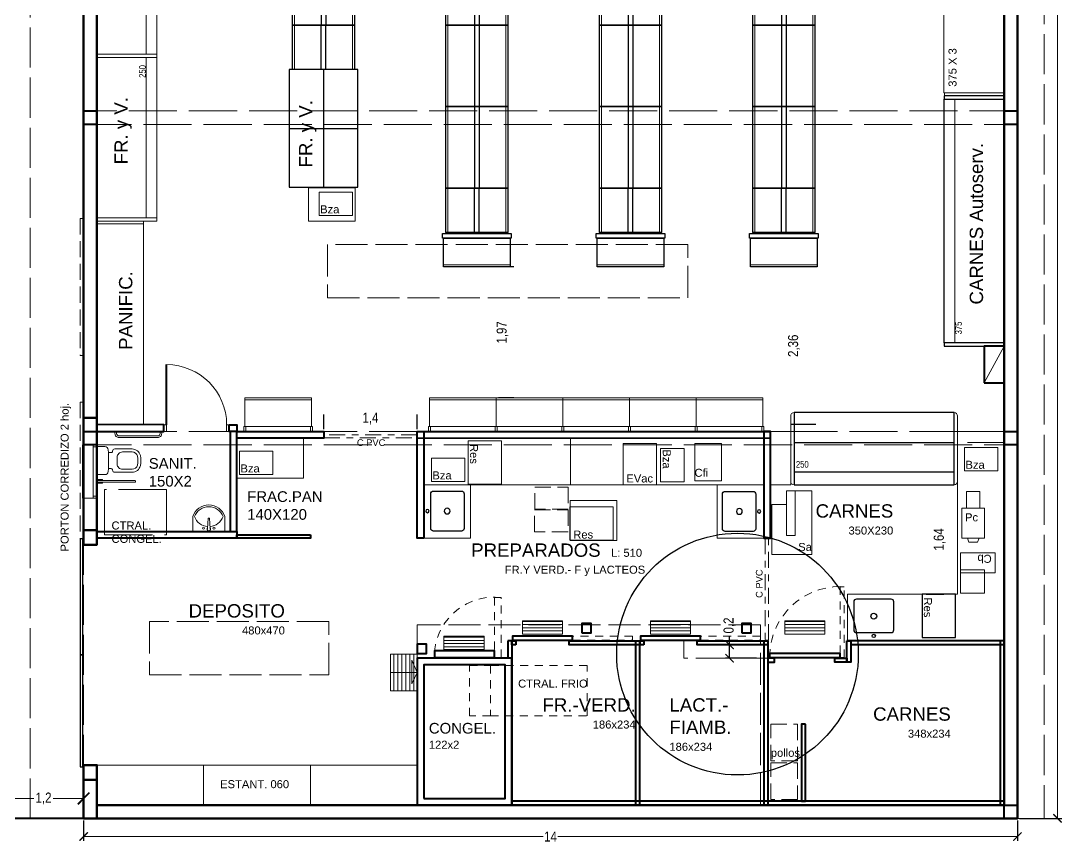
# Model space of a CAD drawing. Header units: millimetres. Extents: x 424 to 530, y 463 to 518.
# Drawn here: x 466.59 to 482.23, y 463.45 to 475.77 of the extents above; entities that cross this region are included whole.
import ezdxf

# ---------------------------------------------------------------- set-up
doc = ezdxf.new("R2010")
doc.units = ezdxf.units.MM
doc.header["$PDMODE"] = 3
doc.linetypes.add('ACAD_ISO02W100', pattern=[15, 12, -3])
doc.linetypes.add('ACAD_ISO04W100', pattern=[30, 24, -3, 0, -3])
for name, color, linetype, lineweight in [('artefactos sanitarios', 7, 'Continuous', 13), ('CAMARAS', 7, 'Continuous', 40), ('CARPINTERIA', 7, 'Continuous', 9), ('COLUMNAS', 7, 'Continuous', 40), ('COTAS', 7, 'Continuous', 13), ('EQUIPAMIENTO', 7, 'Continuous', 15), ('EQUIPAVENTAS', 7, 'Continuous', 18), ('ESCALERA', 7, 'Continuous', 20), ('GONDSinFRIO', 7, 'Continuous', 15), ('MAQ ConFRIO', 7, 'Continuous', 20), ('MESADAS', 7, 'Continuous', 13), ('MUROS020', 7, 'Continuous', 50), ('MUROSYESO', 7, 'Continuous', 40), ('PROYECCIONES', 7, 'ACAD_ISO02W100', 9)]:
    doc.layers.add(name, color=color, linetype=linetype, lineweight=lineweight)
doc.layers.add('Texto GRAL', color=7, linetype='Continuous')
doc.styles.add('LaProve_Plantas Arquitectura$0$Standard', font='arial.ttf')
doc.styles.add('PLANTAPROVE', font='technic_.ttf')
doc.styles.get("Standard").update_dxf_attribs({"font": 'technic_.ttf', "height": 0.15})
doc.dimstyles.new('ISO-25', dxfattribs={"dimscale": 0.05, "dimtxt": 0.15, "dimasz": 2.5, "dimexe": 1.25, "dimexo": 0.625, "dimtad": 0, "dimtxsty": 'Standard', "dimblk": 'ARCHTICK', "dimcen": 2.5, "dimclrd": 256, "dimclrt": 256, "dimadec": 0, "dimazin": 0, "dimtfac": 1, "dimtmove": 0, "dimatfit": 3, "dimfxl": 1, "dimlwd": -1, "dimarcsym": 0})

# ---------------------------------------------------------------- blocks, each defined once
blk = doc.blocks.new('*D11')
at = {"layer": 'COTAS', "color": 0, "lineweight": -2, "transparency": 16777216}
for p, q in [((473.983, 472.085), (473.749, 472.085)), ((473.983, 470.12), (473.749, 470.12))]:
    blk.add_line(p, q, dxfattribs=at)
at = {"layer": 'Defpoints', "color": 0, "transparency": 16777216}
for p in [(474.014, 472.085), (473.812, 470.12), (474.014, 470.12)]:
    blk.add_point(p, dxfattribs=at)
at = {"layer": 'COTAS', "transparency": 16777216, "insert": (473.812, 471.102), "char_height": 0.15, "attachment_point": 5, "rotation": 90}
blk.add_mtext('1,97', dxfattribs=at)
blk = doc.blocks.new('_ArchTick')
at = {"color": 0, "linetype": 'ByBlock', "const_width": 0.15}
blk.add_lwpolyline([(-0.5, -0.5), (0.5, 0.5)], dxfattribs=at)
blk = doc.blocks.new('*D12')
at = {"layer": 'COTAS', "color": 0, "lineweight": -2, "transparency": 16777216}
for p, q in [((478.509, 472.085), (478.143, 472.085)), ((478.509, 469.72), (478.143, 469.72))]:
    blk.add_line(p, q, dxfattribs=at)
at = {"layer": 'Defpoints', "color": 0, "transparency": 16777216}
for p in [(478.528, 472.085), (478.181, 469.72), (478.528, 469.72)]:
    blk.add_point(p, dxfattribs=at)
at = {"layer": 'COTAS', "transparency": 16777216, "insert": (478.181, 470.902), "char_height": 0.15, "attachment_point": 5, "rotation": 90}
blk.add_mtext('2,36', dxfattribs=at)
blk = doc.blocks.new('*D13')
at = {"layer": 'COTAS', "color": 0, "lineweight": -2, "transparency": 16777216}
for p, q in [((467.531, 463.789), (467.531, 463.486)), ((481.531, 463.789), (481.531, 463.486))]:
    blk.add_line(p, q, dxfattribs=at)
at = {"layer": 'COTAS', "transparency": 16777216}
for p, q in [((467.531, 463.548), (474.422, 463.548)), ((481.531, 463.548), (474.64, 463.548))]:
    blk.add_line(p, q, dxfattribs=at)
at = {"layer": 'Defpoints', "color": 0, "transparency": 16777216}
for p in [(467.531, 463.82), (481.531, 463.82), (481.531, 463.548)]:
    blk.add_point(p, dxfattribs=at)
at = {"layer": 'COTAS', "transparency": 16777216, "xscale": 0.125, "yscale": 0.125, "zscale": 0.125, "rotation": 180}
blk.add_blockref('_ArchTick', (467.531, 463.548), dxfattribs=at)
at = {"layer": 'COTAS', "transparency": 16777216, "xscale": 0.125, "yscale": 0.125, "zscale": 0.125}
blk.add_blockref('_ArchTick', (481.531, 463.548), dxfattribs=at)
at = {"layer": 'COTAS', "transparency": 16777216, "insert": (474.531, 463.548), "char_height": 0.15, "attachment_point": 5}
blk.add_mtext('14', dxfattribs=at)
blk = doc.blocks.new('*D14')
at = {"layer": 'COTAS', "color": 0, "lineweight": -2, "transparency": 16777216}
for p, q in [((481.562, 488.82), (482.194, 488.82)), ((481.562, 463.82), (482.194, 463.82))]:
    blk.add_line(p, q, dxfattribs=at)
at = {"layer": 'COTAS', "transparency": 16777216}
for p, q in [((482.132, 488.82), (482.132, 476.457)), ((482.132, 463.82), (482.132, 476.182))]:
    blk.add_line(p, q, dxfattribs=at)
at = {"layer": 'Defpoints', "color": 0, "transparency": 16777216}
for p in [(481.531, 488.82), (482.132, 488.82), (481.531, 463.82)]:
    blk.add_point(p, dxfattribs=at)
at = {"layer": 'COTAS', "transparency": 16777216, "xscale": 0.125, "yscale": 0.125, "zscale": 0.125}
for p, rotation in [((482.132, 488.82), 90), ((482.132, 463.82), 270)]:
    blk.add_blockref('_ArchTick', p, dxfattribs=dict(at, rotation=rotation))
at = {"layer": 'COTAS', "transparency": 16777216, "insert": (482.132, 476.32), "char_height": 0.15, "attachment_point": 5, "rotation": 90}
blk.add_mtext('25', dxfattribs=at)
blk = doc.blocks.new('HELAD250')
at = {"lineweight": 5}
blk.add_line((0.737, -1.2), (0.737, 1.2), dxfattribs=at)
for points in [[(0.9, 1.2), (0.9, 1.25), (0, 1.25), (0, 1.2)], [(0, 1.2), (0.9, 1.2), (0.9, -1.2), (0, -1.2)], [(0.9, -1.25), (0.9, -1.2), (0, -1.2), (0, -1.25)]]:
    blk.add_lwpolyline(points, close=True)
at = {"style": 'PLANTAPROVE'}
blk.add_text('250', height=0.1, rotation=90, dxfattribs=at).set_placement((0.732, 0.897))
blk = doc.blocks.new('PMET090')
at = {"lineweight": 40}
blk.add_line((-0.04, -0.1), (-0.04, -1), dxfattribs=at)
for points in [[(-0.94, -0.1), (-0.98, -0.1), (-0.98, 0), (-0.94, 0)], [(-0.04, -0.1), (0, -0.1), (0, 0), (-0.04, 0)]]:
    blk.add_lwpolyline(points, close=True)
at = {"color": 252, "lineweight": 5, "ltscale": 0.01}
blk.add_arc((-0.04, -0.1), 0.9, 180, 270, dxfattribs=at)
blk = doc.blocks.new('Bacha48')
at = {"layer": 'artefactos sanitarios'}
blk.add_lwpolyline([(0.24, -0.222), (0.24, 0), (-0.24, 0), (-0.24, -0.222, 0.727182)], format="xyb", close=True, dxfattribs=at)
blk.add_lwpolyline([(-0.017, -0.073, 0.295376), (-0.214, -0.222, 0.694728), (0.214, -0.222, 0.293752), (0.018, -0.073)], format="xyb", dxfattribs=at)
blk.add_lwpolyline([(-0.019, -0.038), (-0.009, -0.199), (0.008, -0.199), (0.021, -0.038)], dxfattribs=at)
for centre in [(-0.078, -0.049), (0.078, -0.049)]:
    blk.add_circle(centre, 0.0157, dxfattribs=at)
blk.add_arc((0, -0.038), 0.0269, 315.5654, 229.9445, dxfattribs=at)
blk = doc.blocks.new('INOD- LARGO-Planta')
for points in [[(0, 0.21), (0, -0.21), (0.12, -0.21, 0.393021), (0.17, -0.164, 0.017461), (0.175, 0, 0.017461), (0.17, 0.164, 0.393021), (0.12, 0.21)], [(0.383, 0.13), (0.528, 0.13, -0.35685), (0.606, 0.066, -0.100202), (0.606, -0.066, -0.35685), (0.528, -0.13), (0.383, -0.13, -0.414214), (0.303, -0.05), (0.303, 0.05, -0.414214)]]:
    blk.add_lwpolyline(points, format="xyb", close=True)
blk.add_lwpolyline([(0.172, -0.12), (0.216, -0.12, -0.414214), (0.236, -0.14), (0.236, -0.143, 0.414214), (0.268, -0.175), (0.528, -0.175, 0.35685), (0.651, -0.075, 0.100202), (0.651, 0.075, 0.35685), (0.528, 0.175), (0.268, 0.175, 0.414214), (0.236, 0.143), (0.236, 0.14, -0.414214), (0.216, 0.12), (0.172, 0.12)], format="xyb")
blk = doc.blocks.new('INODORO-DISCAP')
at = {"lineweight": 5}
for p in [(0, -0.229), (0.321, 0)]:
    blk.add_line(p, (0, 0), dxfattribs=at)
blk.add_lwpolyline([(0.971, 0), (0.971, -0.033, -0.414214), (0.911, -0.093), (0.331, -0.093, -0.414214), (0.271, -0.033), (0.271, 0), (0.296, 0), (0.296, -0.033, 0.414214), (0.331, -0.068), (0.911, -0.068, 0.414214), (0.946, -0.033), (0.946, 0)], format="xyb", close=True)
at = {"ltscale": 0.5}
blk.add_lwpolyline([(0.086, -0.764), (0.086, -0.778), (0, -0.778), (0, -0.722), (0.086, -0.722), (0.086, -0.736)], dxfattribs=at)
blk.add_lwpolyline([(0, -0.736), (0.567, -0.736, -0.414214), (0.579, -0.748), (0.579, -0.752, -0.414214), (0.567, -0.764), (0, -0.764)], format="xyb", close=True, dxfattribs=at)
blk.add_blockref('INOD- LARGO-Planta', (0, -0.439))
blk = doc.blocks.new('SierraCarne')
for points in [[(0, 0.75), (0.22, 0.75), (0.22, 0.95), (0.6, 0.95), (0.6, 0), (0, 0)], [(0.22, 0.95), (0.35, 0.95), (0.35, 0.282), (0.22, 0.282)]]:
    blk.add_lwpolyline(points, close=True)
at = {"insert": (0.6, 0.171), "char_height": 0.12, "attachment_point": 3, "style": 'LaProve_Plantas Arquitectura$0$Standard'}
blk.add_mtext_dynamic_manual_height_columns('Sa', width=0.42273, gutter_width=12.5, heights=[0], dxfattribs=at)
blk = doc.blocks.new('PicaCarne')
for points in [[(-0.101, 0.757), (0.099, 0.757), (0.099, 0.508), (-0.101, 0.508)], [(-0.171, 0.507), (0.17, 0.507), (0.17, 0.058), (-0.171, 0.058)], [(-0.088, 0.058), (-0.065, 0), (0.065, 0), (0.087, 0.058)]]:
    blk.add_lwpolyline(points, close=True)
at = {"insert": (0.072, 0.43), "char_height": 0.12, "attachment_point": 3, "style": 'LaProve_Plantas Arquitectura$0$Standard'}
blk.add_mtext_dynamic_manual_height_columns('Pc', width=0.42273, gutter_width=12.5, heights=[0], dxfattribs=at)
blk = doc.blocks.new('CortaBife')
for points in [[(-0.361, 0.255), (0, 0.255), (0, 0.605), (-0.361, 0.605)], [(-0.52, 0), (0, 0), (0, 0.3), (-0.52, 0.3)]]:
    blk.add_lwpolyline(points, close=True)
at = {"insert": (-0.255, 0.15), "char_height": 0.12, "attachment_point": 3, "style": 'LaProve_Plantas Arquitectura$0$Standard'}
blk.add_mtext_dynamic_manual_height_columns('Cb', width=0.42273, gutter_width=12.5, heights=[0], dxfattribs=at)
blk = doc.blocks.new('Resinite')
blk.add_lwpolyline([(0, -0.25), (0.65, -0.25), (0.65, 0.25), (0, 0.25)], close=True)
at = {"insert": (0.348, -0.104), "char_height": 0.12, "attachment_point": 3, "style": 'LaProve_Plantas Arquitectura$0$Standard'}
blk.add_mtext_dynamic_manual_height_columns('Res', width=0.42273, gutter_width=12.5, heights=[0], dxfattribs=at)
blk = doc.blocks.new('Balanza')
blk.add_lwpolyline([(-0.5, 0.175), (0, 0.175), (0, -0.175), (-0.5, -0.175)], close=True)
at = {"insert": (-0.198, -0.023), "char_height": 0.12, "attachment_point": 3, "style": 'LaProve_Plantas Arquitectura$0$Standard'}
blk.add_mtext_dynamic_manual_height_columns('Bza', width=0.42273, gutter_width=12.5, heights=[0], dxfattribs=at)
blk = doc.blocks.new('rejasPiso060')
at = {"lineweight": 5}
h = blk.add_hatch(dxfattribs=at)
h.set_pattern_fill('LINE', color=251, scale=0.015, style=0)
h.paths.add_polyline_path([(0.6, 0), (0, 0), (0, 0.2), (0.6, 0.2)])
at = {"lineweight": 13}
blk.add_lwpolyline([(0.6, 0), (0, 0), (0, 0.2), (0.6, 0.2)], close=True, dxfattribs=at)
blk = doc.blocks.new('BACHA60-50')
blk.add_lwpolyline([(0.551, -0.26), (0.551, 0.26, 0.414214), (0.511, 0.3), (0.091, 0.3, 0.414214), (0.051, 0.26), (0.051, -0.26, 0.414214), (0.091, -0.3), (0.511, -0.3, 0.414214)], format="xyb", close=True)
for centre, radius in [((0, 0), 0.025), ((0.296, 0), 0.0436)]:
    blk.add_circle(centre, radius)
blk = doc.blocks.new('*D41')
at = {"layer": 'COTAS', "color": 0, "lineweight": -2, "transparency": 16777216}
for p, q in [((471.131, 469.651), (471.131, 469.874)), ((472.531, 469.651), (472.531, 469.874))]:
    blk.add_line(p, q, dxfattribs=at)
at = {"layer": 'Defpoints', "color": 0, "transparency": 16777216}
for p in [(472.531, 469.811), (471.131, 469.62), (472.531, 469.62)]:
    blk.add_point(p, dxfattribs=at)
at = {"layer": 'COTAS', "transparency": 16777216, "insert": (471.831, 469.811), "char_height": 0.15, "attachment_point": 5}
blk.add_mtext('1,4', dxfattribs=at)
blk = doc.blocks.new('contrapared1M')
at = {"linetype": 'ByBlock'}
blk.add_line((0.015, 0.47), (1.015, 0.47), dxfattribs=at)
for points in [[(0.015, 0.5), (1.015, 0.5), (1.015, 0.07), (0.015, 0.07)], [(0, 0), (0.03, 0), (0.03, 0.07), (0, 0.07)], [(1, 0), (1.03, 0), (1.03, 0.07), (1, 0.07)]]:
    blk.add_lwpolyline(points, close=True, dxfattribs=at)
blk = doc.blocks.new('CortaFiamb')
blk.add_lwpolyline([(-0.4, 0), (0, 0), (0, 0.56), (-0.4, 0.56)], close=True)
at = {"insert": (-0.199, 0.179), "char_height": 0.12, "attachment_point": 3, "style": 'LaProve_Plantas Arquitectura$0$Standard'}
blk.add_mtext_dynamic_manual_height_columns('Cfi', width=0.42273, gutter_width=12.5, heights=[0], dxfattribs=at)
blk = doc.blocks.new('EnvVacio')
blk.add_lwpolyline([(-0.25, -0.62), (0.25, -0.62), (0.25, 0), (-0.25, 0)], close=True)
at = {"insert": (0.197, -0.466), "char_height": 0.12, "attachment_point": 3, "style": 'LaProve_Plantas Arquitectura$0$Standard'}
blk.add_mtext_dynamic_manual_height_columns('EVac', width=0.42273, gutter_width=12.5, heights=[0], dxfattribs=at)
blk = doc.blocks.new('*D73')
at = {"layer": 'COTAS', "color": 0, "lineweight": -2, "transparency": 16777216}
for p, q in [((480.133, 468.82), (480.427, 468.82)), ((480.162, 467.18), (480.427, 467.18))]:
    blk.add_line(p, q, dxfattribs=at)
at = {"layer": 'Defpoints', "color": 0, "transparency": 16777216}
for p in [(480.102, 468.82), (480.131, 467.18), (480.365, 467.18)]:
    blk.add_point(p, dxfattribs=at)
at = {"layer": 'COTAS', "transparency": 16777216, "insert": (480.365, 468), "char_height": 0.15, "attachment_point": 5, "rotation": 90}
blk.add_mtext('1,64', dxfattribs=at)
blk = doc.blocks.new('Puntera1M')
at = {"lineweight": 9}
blk.add_line((0.5, 0.485), (-0.5, 0.485), dxfattribs=at)
for points in [[(-0.5, 0.515), (-0.5, 0.085), (0.5, 0.085), (0.5, 0.515)], [(-0.515, 0.085), (-0.515, 0.015), (0.515, 0.015), (0.515, 0.085)]]:
    blk.add_lwpolyline(points, close=True)
blk.add_lwpolyline([(0.465, 0.015), (0.465, 0), (-0.465, 0), (-0.465, 0.015)], close=True, dxfattribs=at)
blk = doc.blocks.new('Gond-122M')
at = {"lineweight": 9}
for p, q in [((-0.435, 1.22), (-0.435, 0)), ((0.435, 0), (0.435, 1.22))]:
    blk.add_line(p, q, dxfattribs=at)
for p, q in [((-0.035, 1.22), (-0.035, 0)), ((0.035, 1.22), (0.035, 0))]:
    blk.add_line(p, q)
blk.add_lwpolyline([(-0.465, 1.22), (0.465, 1.22), (0.465, 0), (-0.465, 0)], close=True)
blk = doc.blocks.new('Gond-mitad')
at = {"linetype": 'ByBlock', "lineweight": 9}
for p, q in [((-0.435, 0), (-0.435, 0.665)), ((0.435, 0), (0.435, 0.665))]:
    blk.add_line(p, q, dxfattribs=at)
at = {"linetype": 'ByBlock'}
for p, q in [((-0.035, 0), (-0.035, 0.665)), ((0.035, 0), (0.035, 0.665))]:
    blk.add_line(p, q, dxfattribs=at)
blk.add_lwpolyline([(-0.465, 0.665), (0.465, 0.665), (0.465, 0), (-0.465, 0)], close=True)
blk = doc.blocks.new('GOND 6ymedioMod')
at = {"color": 4}
for name, p in [('Puntera1M', (0, 8.5)), ('Gond-122M', (0, 7.28)), ('Gond-122M', (0, 6.06)), ('Gond-122M', (0, 4.84)), ('Gond-122M', (0, 3.62)), ('Gond-122M', (0, 2.4)), ('Gond-122M', (0, 1.18)), ('Gond-mitad', (0, 0.515))]:
    blk.add_blockref(name, p, dxfattribs=at)
at = {"color": 4, "xscale": -1, "rotation": 180}
blk.add_blockref('Puntera1M', (0, 0.515), dxfattribs=at)
blk = doc.blocks.new('*D79')
at = {"layer": 'COTAS', "color": 0, "lineweight": -2, "transparency": 16777216}
for p, q in [((466.331, 463.864), (466.331, 464.206)), ((467.531, 463.864), (467.531, 464.206))]:
    blk.add_line(p, q, dxfattribs=at)
at = {"layer": 'COTAS', "transparency": 16777216}
for p, q in [((466.331, 464.118), (466.785, 464.118)), ((467.531, 464.118), (467.077, 464.118))]:
    blk.add_line(p, q, dxfattribs=at)
at = {"layer": 'Defpoints', "color": 0, "transparency": 16777216}
for p in [(466.331, 464.118), (466.331, 463.82), (467.531, 463.82)]:
    blk.add_point(p, dxfattribs=at)
at = {"layer": 'COTAS', "transparency": 16777216, "xscale": 0.175, "yscale": 0.175, "zscale": 0.175, "rotation": 180}
blk.add_blockref('_ArchTick', (466.331, 464.118), dxfattribs=at)
at = {"layer": 'COTAS', "transparency": 16777216, "xscale": 0.175, "yscale": 0.175, "zscale": 0.175}
blk.add_blockref('_ArchTick', (467.531, 464.118), dxfattribs=at)
at = {"layer": 'COTAS', "transparency": 16777216, "insert": (466.931, 464.118), "char_height": 0.15, "attachment_point": 5}
blk.add_mtext('1,2', dxfattribs=at)
blk = doc.blocks.new('*D93')
at = {"transparency": 16777216}
for p, q in [((477.214, 466.42), (477.214, 466.545)), ((477.214, 466.22), (477.214, 466.42))]:
    blk.add_line(p, q, dxfattribs=at)
at = {"color": 0, "lineweight": -2, "transparency": 16777216}
for p, q in [((477.621, 466.42), (477.152, 466.42)), ((477.621, 466.22), (477.152, 466.22))]:
    blk.add_line(p, q, dxfattribs=at)
at = {"layer": 'Defpoints', "color": 0, "transparency": 16777216}
for p in [(477.214, 466.42), (477.652, 466.42), (477.652, 466.22)]:
    blk.add_point(p, dxfattribs=at)
at = {"transparency": 16777216, "xscale": 0.125, "yscale": 0.125, "zscale": 0.125}
for p, rotation in [((477.214, 466.42), 90), ((477.214, 466.22), 270)]:
    blk.add_blockref('_ArchTick', p, dxfattribs=dict(at, rotation=rotation))
at = {"transparency": 16777216, "insert": (477.214, 466.711), "char_height": 0.15, "attachment_point": 5, "rotation": 90}
blk.add_mtext('0,2', dxfattribs=at)

msp = doc.modelspace()

# ---------------------------------------------------------------- linework, layer by layer
at = {"lineweight": 5}
msp.add_line((480.593, 474.598), (480.593, 470.948), dxfattribs=at)
at = {"lineweight": 40}
msp.add_line((467.531, 463.82), (456.531, 463.82), dxfattribs=at)
for points in [[(480.43, 474.648), (480.43, 474.598), (481.33, 474.598), (481.33, 474.648)], [(481.33, 470.948), (480.43, 470.948), (480.43, 474.598), (481.33, 474.598)], [(480.43, 470.948), (480.43, 470.898), (481.33, 470.898), (481.33, 470.948)], [(480.581, 469.9), (478.181, 469.9), (478.181, 468.82), (480.581, 468.82)], [(480.581, 469.45), (478.181, 469.45), (478.181, 469.015), (480.581, 469.015)]]:
    msp.add_lwpolyline(points, close=True)
at = {"color": 20, "lineweight": 30}
msp.add_circle((477.334, 466.282), 1.811, dxfattribs=at)
at = {"layer": 'CAMARAS'}
for p, q in [((473.891, 466.48), (473.891, 466.22)), ((473.951, 466.48), (473.891, 466.48)), ((473.951, 466.48), (473.951, 464.02)), ((475.811, 464.02), (475.811, 466.48)), ((475.871, 464.02), (475.871, 466.48)), ((477.731, 466.48), (477.731, 464.02)), ((477.791, 466.48), (477.791, 464.02)), ((481.331, 466.48), (478.971, 466.48)), ((481.331, 466.42), (479.031, 466.42)), ((481.271, 466.48), (481.271, 464.02)), ((481.331, 464.08), (473.951, 464.08))]:
    msp.add_line(p, q, dxfattribs=at)
at = {"layer": 'CAMARAS', "linetype": 'ACAD_ISO04W100', "lineweight": 5, "ltscale": 0.01}
for points in [[(472.531, 469.57), (471.131, 469.57), (471.131, 469.523), (472.531, 469.523)], [(477.75, 466.493), (477.8, 466.493), (477.8, 468.02), (477.75, 468.02)]]:
    msp.add_lwpolyline(points, close=True, dxfattribs=at)
at = {"layer": 'CAMARAS', "linetype": 'ACAD_ISO02W100', "lineweight": 5, "ltscale": 0.01}
for points in [[(478.874, 467.292), (478.874, 466.233), (478.934, 466.233), (478.934, 467.292)], [(473.692, 467.131), (473.692, 466.231), (473.792, 466.231), (473.792, 467.131)], [(474.861, 466.493), (475.761, 466.493), (475.761, 466.553), (474.861, 466.553)], [(476.781, 466.493), (477.681, 466.493), (477.681, 466.553), (476.781, 466.553)], [(473.318, 466.109), (473.632, 466.109), (473.632, 465.359), (473.318, 465.359)], [(475.078, 466.109), (473.632, 466.109), (473.632, 465.359), (475.078, 465.359)]]:
    msp.add_lwpolyline(points, close=True, dxfattribs=at)
at = {"layer": 'CAMARAS'}
for points in [[(473.961, 466.493), (474.861, 466.493), (474.861, 466.553), (473.961, 466.553)], [(475.881, 466.493), (476.781, 466.493), (476.781, 466.553), (475.881, 466.553)], [(474.011, 466.42), (473.951, 466.42), (473.951, 466.48), (474.011, 466.48)], [(474.811, 466.48), (475.871, 466.48), (475.871, 466.42), (474.811, 466.42)], [(475.931, 466.42), (475.871, 466.42), (475.871, 466.48), (475.931, 466.48)], [(476.731, 466.48), (477.791, 466.48), (477.791, 466.42), (476.731, 466.42)], [(478.971, 466.48), (479.031, 466.48), (479.031, 466.159), (478.971, 466.159)], [(472.531, 464.02), (473.951, 464.02), (473.951, 466.22), (472.531, 466.22)], [(472.792, 466.231), (473.692, 466.231), (473.692, 466.331), (472.792, 466.331)], [(477.791, 466.16), (477.891, 466.16), (477.891, 466.22), (477.791, 466.22)], [(477.815, 466.233), (478.874, 466.233), (478.874, 466.293), (477.815, 466.293)], [(478.971, 466.159), (478.791, 466.159), (478.791, 466.219), (478.971, 466.219)], [(472.631, 464.12), (473.851, 464.12), (473.851, 466.12), (472.631, 466.12)], [(478.351, 465.23), (478.291, 465.23), (478.291, 464.08), (478.351, 464.08)]]:
    msp.add_lwpolyline(points, close=True, dxfattribs=at)
at = {"layer": 'CAMARAS', "linetype": 'ACAD_ISO02W100', "lineweight": 5, "ltscale": 0.01}
for centre, radius, start, end in [((478.871, 466.237), 1.056, 89.8188, 176.9334), ((473.692, 466.231), 0.906, 83.6598, 173.6598)]:
    msp.add_arc(centre, radius, start, end, dxfattribs=at)
at = {"layer": 'CARPINTERIA'}
msp.add_line((467.677, 468.65), (467.677, 469.39), dxfattribs=at)
for points in [[(467.737, 468.62), (467.737, 469.42), (467.517, 469.42), (467.517, 468.62)], [(467.737, 469.39), (467.737, 469.42), (467.677, 469.42), (467.677, 469.39)], [(467.737, 468.62), (467.737, 468.65), (467.677, 468.65), (467.677, 468.62)]]:
    msp.add_lwpolyline(points, close=True, dxfattribs=at)
at = {"layer": 'CARPINTERIA', "lineweight": 30}
for points in [[(467.479, 466.27), (467.519, 466.27), (467.519, 468.008), (467.479, 468.008)], [(467.479, 464.593), (467.519, 464.593), (467.519, 466.27), (467.479, 466.27)]]:
    msp.add_lwpolyline(points, close=True, dxfattribs=at)
at = {"layer": 'COLUMNAS'}
for points in [[(467.531, 474.42), (467.731, 474.42), (467.731, 474.22), (467.531, 474.22)], [(481.331, 474.42), (481.531, 474.42), (481.531, 474.22), (481.331, 474.22)], [(467.531, 469.62), (467.731, 469.62), (467.731, 469.42), (467.531, 469.42)], [(481.331, 469.62), (481.531, 469.62), (481.531, 469.42), (481.331, 469.42)], [(475.001, 466.6), (475.141, 466.6), (475.141, 466.74), (475.001, 466.74)], [(477.401, 466.6), (477.541, 466.6), (477.541, 466.74), (477.401, 466.74)], [(472.531, 466.29), (472.671, 466.29), (472.671, 466.43), (472.531, 466.43)], [(481.331, 464.02), (481.531, 464.02), (481.531, 463.82), (481.331, 463.82)]]:
    msp.add_lwpolyline(points, close=True, dxfattribs=at)
at = {"layer": 'EQUIPAMIENTO'}
msp.add_line((468.431, 472.73), (468.431, 469.72), dxfattribs=at)
at = {"layer": 'EQUIPAMIENTO', "lineweight": 13}
msp.add_line((481.03, 470.348), (481.33, 470.898), dxfattribs=at)
at = {"layer": 'EQUIPAMIENTO'}
for points in [[(468.431, 472.73), (468.431, 472.77), (467.731, 472.77), (467.731, 472.73)], [(469.331, 464.62), (467.731, 464.62), (467.731, 464.02), (469.331, 464.02)], [(470.931, 464.62), (469.331, 464.62), (469.331, 464.02), (470.931, 464.02)], [(472.531, 464.62), (470.931, 464.62), (470.931, 464.02), (472.531, 464.02)]]:
    msp.add_lwpolyline(points, close=True, dxfattribs=at)
at = {"layer": 'EQUIPAMIENTO', "lineweight": 40}
msp.add_lwpolyline([(481.03, 470.348), (481.33, 470.348), (481.33, 470.898), (481.03, 470.898)], close=True, dxfattribs=at)
at = {"layer": 'EQUIPAVENTAS', "lineweight": 30}
for p, q in [((471.128, 475.04), (471.128, 473.28)), ((470.613, 474.16), (471.643, 474.16))]:
    msp.add_line(p, q, dxfattribs=at)
msp.add_lwpolyline([(470.613, 473.28), (471.643, 473.28), (471.643, 475.04), (470.613, 475.04)], close=True, dxfattribs=at)
at = {"layer": 'ESCALERA'}
for p, q in [((472.184, 466.281), (472.184, 465.731)), ((472.244, 466.281), (472.244, 465.731)), ((472.304, 466.281), (472.304, 465.731)), ((472.364, 466.281), (472.364, 465.731)), ((472.424, 466.281), (472.424, 465.731)), ((472.484, 466.281), (472.484, 465.731))]:
    msp.add_line(p, q, dxfattribs=at)
msp.add_lwpolyline([(472.131, 465.731), (472.531, 465.731), (472.531, 466.281), (472.131, 466.281)], close=True, dxfattribs=at)
msp.add_lwpolyline([(472.131, 466.006), (472.531, 466.006), (472.451, 466.189), (472.451, 465.838), (472.531, 466.006)], dxfattribs=at)
at = {"layer": 'MAQ ConFRIO'}
for points in [[(480.426, 474.694), (481.326, 474.694), (481.326, 478.294), (480.426, 478.294)], [(480.436, 474.694), (480.436, 474.648), (481.326, 474.648), (481.326, 474.694)]]:
    msp.add_lwpolyline(points, close=True, dxfattribs=at)
for points in [[(478.181, 468.82), (478.181, 468.82, -0.414214), (478.131, 468.87), (478.131, 469.85, -0.414214), (478.181, 469.9), (478.181, 469.9)], [(480.581, 468.82), (480.581, 468.82, 0.414214), (480.631, 468.87), (480.631, 469.85, 0.414214), (480.581, 469.9), (480.581, 469.9)]]:
    msp.add_lwpolyline(points, format="xyb", dxfattribs=at)
at = {"layer": 'MESADAS'}
for p, q in [((474.831, 468.82), (474.831, 469.52)), ((480.781, 469.451), (481.331, 469.451)), ((477.731, 468.82), (472.631, 468.82))]:
    msp.add_line(p, q, dxfattribs=at)
for points in [[(470.901, 472.769), (471.601, 472.769), (471.601, 473.269), (470.901, 473.269)], [(469.83, 468.92), (470.83, 468.92), (470.83, 469.52), (469.83, 469.52)], [(478.131, 468.82), (477.831, 468.82), (477.831, 469.62), (478.131, 469.62)], [(473.331, 468.82), (472.631, 468.82), (472.631, 468.02), (473.331, 468.02)], [(477.031, 468.82), (477.731, 468.82), (477.731, 468.02), (477.031, 468.02)], [(475.524, 467.986), (474.824, 467.986), (474.824, 468.586), (475.524, 468.586)]]:
    msp.add_lwpolyline(points, close=True, dxfattribs=at)
msp.add_lwpolyline([(478.981, 466.48), (478.981, 467.18), (480.631, 467.18), (480.631, 469.62), (481.331, 469.62)], dxfattribs=at)
at = {"layer": 'MUROS020'}
for p, q in [((481.531, 485.99), (481.531, 469.42)), ((481.331, 485.907), (481.331, 469.42)), ((467.531, 483.82), (467.531, 469.82)), ((467.731, 469.82), (467.731, 483.82)), ((467.531, 469.82), (467.531, 468.14)), ((467.731, 468.14), (467.731, 469.82)), ((481.331, 469.42), (481.331, 464.02)), ((481.531, 469.42), (481.531, 463.82)), ((481.331, 464.02), (467.731, 464.02)), ((467.531, 463.82), (481.531, 463.82))]:
    msp.add_line(p, q, dxfattribs=at)
msp.add_lwpolyline([(467.731, 469.82), (467.531, 469.82)], dxfattribs=at)
for points in [[(467.531, 467.92), (467.731, 467.92), (467.731, 468.14), (467.531, 468.14)], [(467.531, 464.62), (467.731, 464.62), (467.731, 463.82), (467.531, 463.82)], [(467.531, 464.4), (467.731, 464.4), (467.731, 464.62), (467.531, 464.62)]]:
    msp.add_lwpolyline(points, close=True, dxfattribs=at)
at = {"layer": 'MUROSYESO'}
for p, q in [((472.531, 469.523), (477.831, 469.52)), ((472.63, 469.62), (477.831, 469.62))]:
    msp.add_line(p, q, dxfattribs=at)
for points in [[(467.731, 469.62), (468.736, 469.619), (468.736, 469.719), (467.731, 469.72)], [(469.716, 469.719), (469.83, 469.719), (469.83, 469.619), (469.716, 469.619)], [(469.83, 469.619), (469.731, 469.619), (469.731, 468.12), (469.83, 468.12)], [(469.83, 469.62), (471.131, 469.62), (471.131, 469.52), (469.83, 469.52)], [(472.631, 468.02), (472.531, 468.02), (472.531, 469.62), (472.631, 469.62)], [(477.731, 468.83), (477.731, 468.02), (477.831, 468.02), (477.831, 469.62), (477.731, 469.62), (477.731, 468.83)], [(469.83, 468.02), (467.731, 468.02), (467.731, 468.12), (469.83, 468.12)], [(470.931, 468.07), (470.931, 468.02), (469.83, 468.02), (469.83, 468.07)]]:
    msp.add_lwpolyline(points, close=True, dxfattribs=at)
at = {"layer": 'PROYECCIONES', "color": 1, "ltscale": 0.04}
for p, q in [((476.531, 466.22), (476.531, 466.493)), ((477.791, 466.22), (476.531, 466.22))]:
    msp.add_line(p, q, dxfattribs=at)
at = {"layer": 'PROYECCIONES', "ltscale": 0.05}
for points in [[(467.531, 463.82), (466.731, 463.82), (466.731, 483.82), (467.531, 483.82)], [(481.531, 483.82), (481.931, 483.82), (481.931, 463.82), (481.531, 463.82)]]:
    msp.add_lwpolyline(points, close=True, dxfattribs=at)
at = {"layer": 'PROYECCIONES', "ltscale": 0.06}
for points in [[(467.531, 474.22), (481.531, 474.22), (481.531, 474.42), (467.531, 474.42)], [(467.531, 469.42), (481.531, 469.42), (481.531, 469.62), (467.531, 469.62)], [(467.846, 468.068), (468.776, 468.068), (468.776, 468.748), (467.846, 468.748)]]:
    msp.add_lwpolyline(points, close=True, dxfattribs=at)
at = {"layer": 'PROYECCIONES', "ltscale": 0.02}
for points in [[(467.479, 470.758), (467.519, 470.758), (467.519, 472.808), (467.479, 472.808)], [(467.479, 468.008), (467.519, 468.008), (467.519, 470.058), (467.479, 470.058)], [(474.797, 468.454), (474.297, 468.454), (474.297, 468.784), (474.797, 468.784)], [(474.793, 468.114), (474.293, 468.114), (474.293, 468.444), (474.793, 468.444)], [(478.233, 465.231), (478.233, 464.681), (477.833, 464.681), (477.833, 465.231)], [(478.233, 464.655), (478.233, 464.105), (477.833, 464.105), (477.833, 464.655)]]:
    msp.add_lwpolyline(points, close=True, dxfattribs=at)
at = {"layer": 'PROYECCIONES', "ltscale": 0.04}
for points in [[(471.189, 471.62), (476.589, 471.62), (476.589, 472.42), (471.189, 472.42)], [(468.519, 465.97), (471.209, 465.97), (471.209, 466.77), (468.519, 466.77)], [(477.68, 466.72), (472.531, 466.72), (472.531, 464.02), (477.68, 464.02)]]:
    msp.add_lwpolyline(points, close=True, dxfattribs=at)

# ---------------------------------------------------------------- block references
at = {"color": 4}
for name, p in [('GOND 6ymedioMod', (473.428, 472.085)), ('GOND 6ymedioMod', (475.728, 472.085)), ('GOND 6ymedioMod', (478.028, 472.085)), ('Gond-122M', (471.128, 475.705)), ('Gond-mitad', (471.128, 475.04))]:
    msp.add_blockref(name, p, dxfattribs=at)
at = {"xscale": -1, "rotation": 180}
msp.add_blockref('BACHA60-50', (472.685, 468.425), dxfattribs=at)
at = {"xscale": -1}
msp.add_blockref('BACHA60-50', (477.658, 468.42), dxfattribs=at)
for name, p, rotation in [('Resinite', (480.352, 467.18), 270), ('BACHA60-50', (479.377, 466.554), 90)]:
    msp.add_blockref(name, p, dxfattribs=dict(rotation=rotation))
at = {"layer": 'artefactos sanitarios'}
msp.add_blockref('INODORO-DISCAP', (467.731, 469.62), dxfattribs=at)
at = {"layer": 'artefactos sanitarios', "rotation": 180}
msp.add_blockref('Bacha48', (469.408, 468.12), dxfattribs=at)
at = {"layer": 'CAMARAS'}
for p in [(474.111, 466.58), (476.031, 466.58), (478.041, 466.58), (472.934, 466.35)]:
    msp.add_blockref('rejasPiso060', p, dxfattribs=at)
at = {"layer": 'CARPINTERIA', "rotation": 180}
msp.add_blockref('PMET090', (468.736, 469.619), dxfattribs=at)
at = {"layer": 'EQUIPAVENTAS'}
for name, p in [('Balanza', (471.564, 473.03)), ('Balanza', (481.238, 469.202)), ('Balanza', (470.37, 469.147)), ('Balanza', (473.247, 469.043)), ('SierraCarne', (477.849, 467.776))]:
    msp.add_blockref(name, p, dxfattribs=at)
for name, p, rotation in [('Resinite', (473.548, 469.48), 270), ('EnvVacio', (475.871, 469.44), 359.9999990585536), ('Balanza', (476.357, 468.863), 269.9999990585536), ('CortaFiamb', (477.093, 468.88), 359.9999990585536), ('PicaCarne', (480.868, 467.961), 359.9507419281092), ('Resinite', (474.822, 468.237), 359.9999990585586), ('CortaBife', (480.676, 467.8), 180)]:
    msp.add_blockref(name, p, dxfattribs=dict(at, rotation=rotation))
at = {"layer": 'GONDSinFRIO'}
for p in [(469.935, 469.62), (472.701, 469.62), (473.701, 469.62), (474.701, 469.62), (475.701, 469.62)]:
    msp.add_blockref('contrapared1M', p, dxfattribs=at)
at = {"layer": 'GONDSinFRIO', "xscale": -1}
msp.add_blockref('contrapared1M', (477.731, 469.62), dxfattribs=at)
at = {"layer": 'MAQ ConFRIO'}
for p in [(467.731, 476.47), (467.731, 474.02)]:
    msp.add_blockref('HELAD250', p, dxfattribs=at)

# ---------------------------------------------------------------- texts
at = {"style": 'PLANTAPROVE'}
msp.add_text('375', height=0.1, rotation=90, dxfattribs=at).set_placement((480.697, 471.073))
msp.add_text('250', height=0.1, dxfattribs=at).set_placement((478.21, 469.076))
at = {"layer": 'EQUIPAVENTAS', "insert": (470.761, 473.574), "char_height": 0.2, "attachment_point": 1, "rotation": 90, "style": 'LaProve_Plantas Arquitectura$0$Standard'}
msp.add_mtext_dynamic_manual_height_columns('FR. y V.', width=2.18215, gutter_width=12.5, heights=[0], dxfattribs=at)
at = {"layer": 'MAQ ConFRIO', "insert": (480.497, 474.783), "char_height": 0.12, "attachment_point": 1, "rotation": 90, "style": 'LaProve_Plantas Arquitectura$0$Standard'}
msp.add_mtext_dynamic_manual_height_columns('375 X 3', width=0.70985, gutter_width=12.5, heights=[0], dxfattribs=at)
at = {"layer": 'Texto GRAL', "rotation": 90, "style": 'LaProve_Plantas Arquitectura$0$Standard'}
for s, width, insert, char_height, attachment_point in [('FR. y V.', 2.18215, (467.994, 473.62), 0.2, 1), ('CARNES Autoserv.', 5.44445, (480.815, 471.52), 0.2, 1), ('PANIFIC.', 2.23104, (468.062, 472.02), 0.2, 3), ('PORTON CORREDIZO 2 hoj.', 2.40692, (467.187, 467.82), 0.12, 1), ('C PVC', 1.77749, (477.609, 467.124), 0.1, 1)]:
    msp.add_mtext_dynamic_manual_height_columns(s, width=width, gutter_width=12.5, heights=[0], dxfattribs=dict(at, insert=insert, char_height=char_height, attachment_point=attachment_point))
at = {"layer": 'Texto GRAL', "style": 'LaProve_Plantas Arquitectura$0$Standard'}
for s, width, insert, char_height, attachment_point in [('C PVC', 1.77749, (471.628, 469.501), 0.1, 1), ('SANIT. 150X2', 0.9496, (468.508, 469.219), 0.16, 1), ('FRAC.PAN\\P140X120', 0.9496, (469.984, 468.722), 0.16, 1), ('CARNES\\P{\\H0.6x;350X230}', 1.50814, (479.669, 468.527), 0.2, 3), ('CTRAL. CONGEL.', 0.9496, (467.95, 468.269), 0.12, 1), ('PREPARADOS  {\\H0.6x;L: 510  FR.Y VERD.- F y LACTEOS}', 2.71551, (475.95, 467.94), 0.2, 3), ('DEPOSITO\\P{\\H0.6x;480x470}', 1.50814, (470.549, 467.03), 0.2, 3), ('CTRAL. FRIO', 1.3198, (474.045, 465.9), 0.12, 1), ('FR.-VERD.\\P{\\H0.6x;186x234}', 1.50814, (475.807, 465.62), 0.2, 3), ('LACT.- FIAMB.\\P{\\H0.6x;186x234}', 1.26307, (476.313, 465.62), 0.2, 1), ('CARNES\\P{\\H0.6x;348x234}', 1.50814, (480.531, 465.484), 0.2, 3), ('CONGEL.\\P{\\H0.75x;122x2}', 1.50814, (472.707, 465.251), 0.16, 1), ('pollos', 1.50814, (478.271, 464.863), 0.12, 3), ('ESTANT. 060', 1.80373, (469.578, 464.393), 0.12, 1)]:
    msp.add_mtext_dynamic_manual_height_columns(s, width=width, gutter_width=12.5, heights=[0], dxfattribs=dict(at, insert=insert, char_height=char_height, attachment_point=attachment_point))

# ---------------------------------------------------------------- dimensions: what is measured, and where the dimension line sits
at = {"color": 20}
dim = msp.add_linear_dim(base=(477.214, 466.42), p1=(477.652, 466.22), p2=(477.652, 466.42), angle=90, dimstyle='ISO-25', dxfattribs=at)
dim.commit()
dim.dimension.update_dxf_attribs({"geometry": '*D93', "text_midpoint": (477.214, 466.711)})
at = {"layer": 'COTAS'}
dim = msp.add_linear_dim(base=(482.132, 488.82), p1=(481.531, 463.82), p2=(481.531, 488.82), angle=90, dimstyle='ISO-25', dxfattribs=at)
dim.commit()
dim.dimension.update_dxf_attribs({"geometry": '*D14', "text_midpoint": (482.132, 476.32)})
for base, p1, p2, override, picture, middle in [((473.81186, 470.11967), (474.01385, 472.08474), (474.01385, 470.11967), {"dimsd1": 1, "dimsd2": 1}, '*D11', (473.81186, 471.10221)), ((478.181, 469.7198), (478.5282, 472.0847), (478.5282, 469.7198), {"dimscale": 0.03, "dimsd1": 1, "dimsd2": 1}, '*D12', (478.181, 470.9023)), ((480.365, 467.18), (480.102, 468.82), (480.131, 467.18), {"dimsd1": 1, "dimsd2": 1}, '*D73', (480.365, 468))]:
    dim = msp.add_linear_dim(base=base, p1=p1, p2=p2, angle=90, dimstyle='ISO-25', override=override, dxfattribs=at)
    dim.commit()
    dim.dimension.update_dxf_attribs({"geometry": picture, "text_midpoint": middle})
for base, p1, p2, override, picture, middle in [((472.531, 469.811), (471.131, 469.62), (472.531, 469.62), {"dimsd1": 1, "dimsd2": 1}, '*D41', (471.831, 469.811)), ((466.331, 464.118), (467.531, 463.82), (466.331, 463.82), {"dimscale": 0.07}, '*D79', (466.931, 464.118))]:
    dim = msp.add_linear_dim(base=base, p1=p1, p2=p2, dimstyle='ISO-25', override=override, dxfattribs=at)
    dim.commit()
    dim.dimension.update_dxf_attribs({"geometry": picture, "text_midpoint": middle})
dim = msp.add_linear_dim(base=(481.531, 463.548), p1=(467.531, 463.82), p2=(481.531, 463.82), dimstyle='ISO-25', dxfattribs=at)
dim.commit()
dim.dimension.update_dxf_attribs({"geometry": '*D13', "text_midpoint": (474.531, 463.548), "dimtype": 160})

doc.saveas('drawing.dxf')
